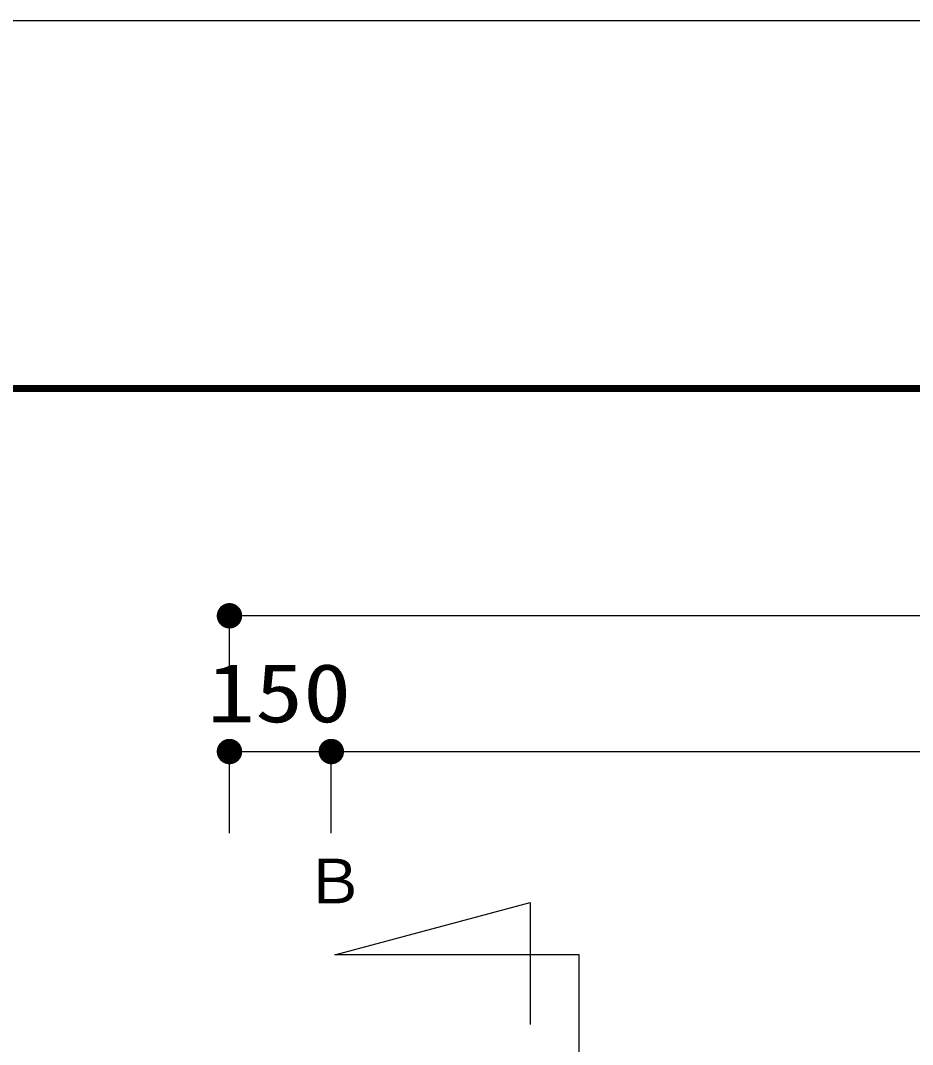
# Model space of a CAD drawing. Units: millimetres, scale not verified. Extents: x -23960 to 8910, y -6308 to 6308.
# Drawn here: x -6171 to -4858, y 4799 to 6308 of the extents above; entities that cross this region are included whole.
import ezdxf
from ezdxf.enums import TextEntityAlignment as Align

# ---------------------------------------------------------------- set-up
doc = ezdxf.new("R2010")
doc.units = ezdxf.units.MM
doc.header["$LTSCALE"] = 30
for name, color, linetype, lineweight in [('0-1_空気管', 3, 'Continuous', 25), ('0-3_00クル-フ-6寸法', 132, 'Continuous', 25), ('1-4_図面枠', 7, 'Continuous', 25), ('1-5_Axis_waku', 7, 'Continuous', 25)]:
    doc.layers.add(name, color=color, linetype=linetype, lineweight=lineweight)
doc.styles.add('ＭＳ ゴシック', font='')
doc.styles.get('ＭＳ ゴシック').set_extended_font_data('MS Gothic')

msp = doc.modelspace()

# ---------------------------------------------------------------- linework, layer by layer
at = {"layer": '0-1_空気管'}
for p, q in [((-5420.52, 5008.28), (-5420.52, 4828.28)), ((-5348.53, 4751.11), (-5348.53, 4931.11))]:
    msp.add_line(p, q, dxfattribs=at)
msp.add_lwpolyline([(-5348.53, 4931.11), (-5708.53, 4931.11), (-5420.52, 5008.28)], dxfattribs=at)
at = {"layer": '0-3_00クル-フ-6寸法', "color": 4}
for p, q in [((-5863.58, 5310.52), (-5863.58, 5430.52)), ((-3533.6, 5430.52), (-5863.58, 5430.52)), ((-5863.58, 5110.52), (-5863.58, 5230.52)), ((-5863.58, 5230.52), (-5713.58, 5230.52)), ((-5713.58, 5110.52), (-5713.58, 5230.52)), ((-5713.58, 5110.52), (-5713.58, 5230.52)), ((-5713.58, 5230.52), (-3683.6, 5230.52))]:
    msp.add_line(p, q, dxfattribs=at)
at = {"layer": '0-3_00クル-フ-6寸法'}
for points in [[(-5863.58, 5430.52), (-5875.54, 5444.96), (-5873.63, 5446.35)], [(-5863.58, 5430.52), (-5873.63, 5446.35), (-5871.57, 5447.48)], [(-5863.58, 5430.52), (-5871.57, 5447.48), (-5869.38, 5448.35)], [(-5863.58, 5430.52), (-5869.38, 5448.35), (-5867.1, 5448.93)], [(-5863.58, 5430.52), (-5867.1, 5448.93), (-5864.76, 5449.23)], [(-5863.58, 5430.52), (-5864.76, 5449.23), (-5862.41, 5449.23)], [(-5863.58, 5430.52), (-5862.41, 5449.23), (-5860.07, 5448.93)], [(-5863.58, 5430.52), (-5860.07, 5448.93), (-5857.79, 5448.35)], [(-5863.58, 5430.52), (-5857.79, 5448.35), (-5855.6, 5447.48)], [(-5863.58, 5430.52), (-5855.6, 5447.48), (-5853.54, 5446.35)], [(-5863.58, 5430.52), (-5853.54, 5446.35), (-5851.63, 5444.96)], [(-5863.58, 5430.52), (-5882.33, 5430.52), (-5882.19, 5432.87)], [(-5863.58, 5430.52), (-5882.19, 5432.87), (-5881.74, 5435.18)], [(-5863.58, 5430.52), (-5881.74, 5435.18), (-5881.02, 5437.42)], [(-5863.58, 5430.52), (-5881.02, 5437.42), (-5880.01, 5439.55)], [(-5863.58, 5430.52), (-5880.01, 5439.55), (-5878.75, 5441.54)], [(-5863.58, 5430.52), (-5878.75, 5441.54), (-5877.25, 5443.35)], [(-5863.58, 5430.52), (-5877.25, 5443.35), (-5875.54, 5444.96)], [(-5863.58, 5430.52), (-5851.63, 5444.96), (-5849.92, 5443.35)], [(-5863.58, 5430.52), (-5849.92, 5443.35), (-5848.41, 5441.54)], [(-5863.58, 5430.52), (-5848.41, 5441.54), (-5847.15, 5439.55)], [(-5863.58, 5430.52), (-5847.15, 5439.55), (-5846.15, 5437.42)], [(-5863.58, 5430.52), (-5846.15, 5437.42), (-5845.42, 5435.18)], [(-5863.58, 5430.52), (-5845.42, 5435.18), (-5844.98, 5432.87)], [(-5863.58, 5430.52), (-5844.98, 5432.87), (-5844.83, 5430.52)], [(-5863.58, 5430.52), (-5882.19, 5428.17), (-5882.33, 5430.52)], [(-5863.58, 5430.52), (-5881.74, 5425.85), (-5882.19, 5428.17)], [(-5863.58, 5430.52), (-5881.02, 5423.61), (-5881.74, 5425.85)], [(-5863.58, 5430.52), (-5880.01, 5421.48), (-5881.02, 5423.61)], [(-5863.58, 5430.52), (-5878.75, 5419.5), (-5880.01, 5421.48)], [(-5863.58, 5430.52), (-5877.25, 5417.68), (-5878.75, 5419.5)], [(-5863.58, 5430.52), (-5875.54, 5416.07), (-5877.25, 5417.68)], [(-5863.58, 5430.52), (-5873.63, 5414.69), (-5875.54, 5416.07)], [(-5863.58, 5430.52), (-5871.57, 5413.55), (-5873.63, 5414.69)], [(-5863.58, 5430.52), (-5869.38, 5412.68), (-5871.57, 5413.55)], [(-5863.58, 5430.52), (-5867.1, 5412.1), (-5869.38, 5412.68)], [(-5863.58, 5430.52), (-5864.76, 5411.8), (-5867.1, 5412.1)], [(-5863.58, 5430.52), (-5862.41, 5411.8), (-5864.76, 5411.8)], [(-5863.58, 5430.52), (-5860.07, 5412.1), (-5862.41, 5411.8)], [(-5863.58, 5430.52), (-5857.79, 5412.68), (-5860.07, 5412.1)], [(-5863.58, 5430.52), (-5855.6, 5413.55), (-5857.79, 5412.68)], [(-5863.58, 5430.52), (-5853.54, 5414.69), (-5855.6, 5413.55)], [(-5863.58, 5430.52), (-5851.63, 5416.07), (-5853.54, 5414.69)], [(-5863.58, 5430.52), (-5849.92, 5417.68), (-5851.63, 5416.07)], [(-5863.58, 5430.52), (-5848.41, 5419.5), (-5849.92, 5417.68)], [(-5863.58, 5430.52), (-5847.15, 5421.48), (-5848.41, 5419.5)], [(-5863.58, 5430.52), (-5846.15, 5423.61), (-5847.15, 5421.48)], [(-5863.58, 5430.52), (-5845.42, 5425.85), (-5846.15, 5423.61)], [(-5863.58, 5430.52), (-5844.98, 5428.17), (-5845.42, 5425.85)], [(-5863.58, 5430.52), (-5844.83, 5430.52), (-5844.98, 5428.17)], [(-5863.58, 5230.52), (-5882.19, 5232.87), (-5881.74, 5235.18)], [(-5863.58, 5230.52), (-5881.74, 5235.18), (-5881.02, 5237.42)], [(-5863.58, 5230.52), (-5881.02, 5237.42), (-5880.01, 5239.55)], [(-5863.58, 5230.52), (-5880.01, 5239.55), (-5878.75, 5241.54)], [(-5863.58, 5230.52), (-5878.75, 5241.54), (-5877.25, 5243.35)], [(-5863.58, 5230.52), (-5877.25, 5243.35), (-5875.54, 5244.96)], [(-5863.58, 5230.52), (-5875.54, 5244.96), (-5873.63, 5246.35)], [(-5863.58, 5230.52), (-5873.63, 5246.35), (-5871.57, 5247.48)], [(-5863.58, 5230.52), (-5871.57, 5247.48), (-5869.38, 5248.35)], [(-5863.58, 5230.52), (-5869.38, 5248.35), (-5867.1, 5248.93)], [(-5863.58, 5230.52), (-5867.1, 5248.93), (-5864.76, 5249.23)], [(-5863.58, 5230.52), (-5864.76, 5249.23), (-5862.41, 5249.23)], [(-5863.58, 5230.52), (-5862.41, 5249.23), (-5860.07, 5248.93)], [(-5863.58, 5230.52), (-5860.07, 5248.93), (-5857.79, 5248.35)], [(-5863.58, 5230.52), (-5857.79, 5248.35), (-5855.6, 5247.48)], [(-5863.58, 5230.52), (-5855.6, 5247.48), (-5853.54, 5246.35)], [(-5863.58, 5230.52), (-5853.54, 5246.35), (-5851.63, 5244.96)], [(-5863.58, 5230.52), (-5851.63, 5244.96), (-5849.92, 5243.35)], [(-5863.58, 5230.52), (-5849.92, 5243.35), (-5848.41, 5241.54)], [(-5863.58, 5230.52), (-5848.41, 5241.54), (-5847.15, 5239.55)], [(-5863.58, 5230.52), (-5847.15, 5239.55), (-5846.15, 5237.42)], [(-5863.58, 5230.52), (-5846.15, 5237.42), (-5845.42, 5235.18)], [(-5863.58, 5230.52), (-5845.42, 5235.18), (-5844.98, 5232.87)], [(-5713.58, 5230.52), (-5732.19, 5232.87), (-5731.74, 5235.18)], [(-5713.58, 5230.52), (-5732.19, 5232.87), (-5731.74, 5235.18)], [(-5713.58, 5230.52), (-5731.74, 5235.18), (-5731.02, 5237.42)], [(-5713.58, 5230.52), (-5731.74, 5235.18), (-5731.02, 5237.42)], [(-5713.58, 5230.52), (-5731.02, 5237.42), (-5730.01, 5239.55)], [(-5713.58, 5230.52), (-5731.02, 5237.42), (-5730.01, 5239.55)], [(-5713.58, 5230.52), (-5730.01, 5239.55), (-5728.75, 5241.54)], [(-5713.58, 5230.52), (-5730.01, 5239.55), (-5728.75, 5241.54)], [(-5713.58, 5230.52), (-5728.75, 5241.54), (-5727.25, 5243.35)], [(-5713.58, 5230.52), (-5728.75, 5241.54), (-5727.25, 5243.35)], [(-5713.58, 5230.52), (-5727.25, 5243.35), (-5725.54, 5244.96)], [(-5713.58, 5230.52), (-5727.25, 5243.35), (-5725.54, 5244.96)], [(-5713.58, 5230.52), (-5725.54, 5244.96), (-5723.63, 5246.35)], [(-5713.58, 5230.52), (-5725.54, 5244.96), (-5723.63, 5246.35)], [(-5713.58, 5230.52), (-5723.63, 5246.35), (-5721.57, 5247.48)], [(-5713.58, 5230.52), (-5723.63, 5246.35), (-5721.57, 5247.48)], [(-5713.58, 5230.52), (-5721.57, 5247.48), (-5719.38, 5248.35)], [(-5713.58, 5230.52), (-5721.57, 5247.48), (-5719.38, 5248.35)], [(-5713.58, 5230.52), (-5719.38, 5248.35), (-5717.1, 5248.93)], [(-5713.58, 5230.52), (-5719.38, 5248.35), (-5717.1, 5248.93)], [(-5713.58, 5230.52), (-5717.1, 5248.93), (-5714.76, 5249.23)], [(-5713.58, 5230.52), (-5717.1, 5248.93), (-5714.76, 5249.23)], [(-5713.58, 5230.52), (-5714.76, 5249.23), (-5712.41, 5249.23)], [(-5713.58, 5230.52), (-5714.76, 5249.23), (-5712.41, 5249.23)], [(-5713.58, 5230.52), (-5712.41, 5249.23), (-5710.07, 5248.93)], [(-5713.58, 5230.52), (-5712.41, 5249.23), (-5710.07, 5248.93)], [(-5713.58, 5230.52), (-5710.07, 5248.93), (-5707.79, 5248.35)], [(-5713.58, 5230.52), (-5710.07, 5248.93), (-5707.79, 5248.35)], [(-5713.58, 5230.52), (-5707.79, 5248.35), (-5705.6, 5247.48)], [(-5713.58, 5230.52), (-5707.79, 5248.35), (-5705.6, 5247.48)], [(-5713.58, 5230.52), (-5705.6, 5247.48), (-5703.54, 5246.35)], [(-5713.58, 5230.52), (-5705.6, 5247.48), (-5703.54, 5246.35)], [(-5713.58, 5230.52), (-5703.54, 5246.35), (-5701.63, 5244.96)], [(-5713.58, 5230.52), (-5703.54, 5246.35), (-5701.63, 5244.96)], [(-5713.58, 5230.52), (-5701.63, 5244.96), (-5699.92, 5243.35)], [(-5713.58, 5230.52), (-5701.63, 5244.96), (-5699.92, 5243.35)], [(-5713.58, 5230.52), (-5699.92, 5243.35), (-5698.41, 5241.54)], [(-5713.58, 5230.52), (-5699.92, 5243.35), (-5698.41, 5241.54)], [(-5713.58, 5230.52), (-5698.41, 5241.54), (-5697.15, 5239.55)], [(-5713.58, 5230.52), (-5698.41, 5241.54), (-5697.15, 5239.55)], [(-5713.58, 5230.52), (-5697.15, 5239.55), (-5696.15, 5237.42)], [(-5713.58, 5230.52), (-5697.15, 5239.55), (-5696.15, 5237.42)], [(-5713.58, 5230.52), (-5696.15, 5237.42), (-5695.42, 5235.18)], [(-5713.58, 5230.52), (-5696.15, 5237.42), (-5695.42, 5235.18)], [(-5713.58, 5230.52), (-5695.42, 5235.18), (-5694.98, 5232.87)], [(-5713.58, 5230.52), (-5695.42, 5235.18), (-5694.98, 5232.87)], [(-5863.58, 5230.52), (-5882.33, 5230.52), (-5882.19, 5232.87)], [(-5863.58, 5230.52), (-5882.19, 5228.17), (-5882.33, 5230.52)], [(-5863.58, 5230.52), (-5881.74, 5225.85), (-5882.19, 5228.17)], [(-5863.58, 5230.52), (-5881.02, 5223.61), (-5881.74, 5225.85)], [(-5863.58, 5230.52), (-5880.01, 5221.48), (-5881.02, 5223.61)], [(-5863.58, 5230.52), (-5878.75, 5219.5), (-5880.01, 5221.48)], [(-5863.58, 5230.52), (-5877.25, 5217.68), (-5878.75, 5219.5)], [(-5863.58, 5230.52), (-5875.54, 5216.07), (-5877.25, 5217.68)], [(-5863.58, 5230.52), (-5873.63, 5214.69), (-5875.54, 5216.07)], [(-5863.58, 5230.52), (-5871.57, 5213.55), (-5873.63, 5214.69)], [(-5863.58, 5230.52), (-5869.38, 5212.68), (-5871.57, 5213.55)], [(-5863.58, 5230.52), (-5867.1, 5212.1), (-5869.38, 5212.68)], [(-5863.58, 5230.52), (-5864.76, 5211.8), (-5867.1, 5212.1)], [(-5863.58, 5230.52), (-5862.41, 5211.8), (-5864.76, 5211.8)], [(-5863.58, 5230.52), (-5844.98, 5232.87), (-5844.83, 5230.52)], [(-5863.58, 5230.52), (-5860.07, 5212.1), (-5862.41, 5211.8)], [(-5863.58, 5230.52), (-5857.79, 5212.68), (-5860.07, 5212.1)], [(-5863.58, 5230.52), (-5855.6, 5213.55), (-5857.79, 5212.68)], [(-5863.58, 5230.52), (-5853.54, 5214.69), (-5855.6, 5213.55)], [(-5863.58, 5230.52), (-5851.63, 5216.07), (-5853.54, 5214.69)], [(-5863.58, 5230.52), (-5849.92, 5217.68), (-5851.63, 5216.07)], [(-5863.58, 5230.52), (-5848.41, 5219.5), (-5849.92, 5217.68)], [(-5863.58, 5230.52), (-5847.15, 5221.48), (-5848.41, 5219.5)], [(-5863.58, 5230.52), (-5846.15, 5223.61), (-5847.15, 5221.48)], [(-5863.58, 5230.52), (-5845.42, 5225.85), (-5846.15, 5223.61)], [(-5863.58, 5230.52), (-5844.98, 5228.17), (-5845.42, 5225.85)], [(-5863.58, 5230.52), (-5844.83, 5230.52), (-5844.98, 5228.17)], [(-5713.58, 5230.52), (-5732.33, 5230.52), (-5732.19, 5232.87)], [(-5713.58, 5230.52), (-5732.33, 5230.52), (-5732.19, 5232.87)], [(-5713.58, 5230.52), (-5732.19, 5228.17), (-5732.33, 5230.52)], [(-5713.58, 5230.52), (-5732.19, 5228.17), (-5732.33, 5230.52)], [(-5713.58, 5230.52), (-5731.74, 5225.85), (-5732.19, 5228.17)], [(-5713.58, 5230.52), (-5731.74, 5225.85), (-5732.19, 5228.17)], [(-5713.58, 5230.52), (-5731.02, 5223.61), (-5731.74, 5225.85)], [(-5713.58, 5230.52), (-5731.02, 5223.61), (-5731.74, 5225.85)], [(-5713.58, 5230.52), (-5730.01, 5221.48), (-5731.02, 5223.61)], [(-5713.58, 5230.52), (-5730.01, 5221.48), (-5731.02, 5223.61)], [(-5713.58, 5230.52), (-5728.75, 5219.5), (-5730.01, 5221.48)], [(-5713.58, 5230.52), (-5728.75, 5219.5), (-5730.01, 5221.48)], [(-5713.58, 5230.52), (-5727.25, 5217.68), (-5728.75, 5219.5)], [(-5713.58, 5230.52), (-5727.25, 5217.68), (-5728.75, 5219.5)], [(-5713.58, 5230.52), (-5725.54, 5216.07), (-5727.25, 5217.68)], [(-5713.58, 5230.52), (-5725.54, 5216.07), (-5727.25, 5217.68)], [(-5713.58, 5230.52), (-5723.63, 5214.69), (-5725.54, 5216.07)], [(-5713.58, 5230.52), (-5723.63, 5214.69), (-5725.54, 5216.07)], [(-5713.58, 5230.52), (-5721.57, 5213.55), (-5723.63, 5214.69)], [(-5713.58, 5230.52), (-5721.57, 5213.55), (-5723.63, 5214.69)], [(-5713.58, 5230.52), (-5719.38, 5212.68), (-5721.57, 5213.55)], [(-5713.58, 5230.52), (-5719.38, 5212.68), (-5721.57, 5213.55)], [(-5713.58, 5230.52), (-5717.1, 5212.1), (-5719.38, 5212.68)], [(-5713.58, 5230.52), (-5717.1, 5212.1), (-5719.38, 5212.68)], [(-5713.58, 5230.52), (-5714.76, 5211.8), (-5717.1, 5212.1)], [(-5713.58, 5230.52), (-5714.76, 5211.8), (-5717.1, 5212.1)], [(-5713.58, 5230.52), (-5712.41, 5211.8), (-5714.76, 5211.8)], [(-5713.58, 5230.52), (-5712.41, 5211.8), (-5714.76, 5211.8)], [(-5713.58, 5230.52), (-5694.98, 5232.87), (-5694.83, 5230.52)], [(-5713.58, 5230.52), (-5694.98, 5232.87), (-5694.83, 5230.52)], [(-5713.58, 5230.52), (-5710.07, 5212.1), (-5712.41, 5211.8)], [(-5713.58, 5230.52), (-5707.79, 5212.68), (-5710.07, 5212.1)], [(-5713.58, 5230.52), (-5705.6, 5213.55), (-5707.79, 5212.68)], [(-5713.58, 5230.52), (-5703.54, 5214.69), (-5705.6, 5213.55)], [(-5713.58, 5230.52), (-5701.63, 5216.07), (-5703.54, 5214.69)], [(-5713.58, 5230.52), (-5699.92, 5217.68), (-5701.63, 5216.07)], [(-5713.58, 5230.52), (-5698.41, 5219.5), (-5699.92, 5217.68)], [(-5713.58, 5230.52), (-5697.15, 5221.48), (-5698.41, 5219.5)], [(-5713.58, 5230.52), (-5696.15, 5223.61), (-5697.15, 5221.48)], [(-5713.58, 5230.52), (-5695.42, 5225.85), (-5696.15, 5223.61)], [(-5713.58, 5230.52), (-5694.98, 5228.17), (-5695.42, 5225.85)], [(-5713.58, 5230.52), (-5694.83, 5230.52), (-5694.98, 5228.17)], [(-5713.58, 5230.52), (-5710.07, 5212.1), (-5712.41, 5211.8)], [(-5713.58, 5230.52), (-5707.79, 5212.68), (-5710.07, 5212.1)], [(-5713.58, 5230.52), (-5705.6, 5213.55), (-5707.79, 5212.68)], [(-5713.58, 5230.52), (-5703.54, 5214.69), (-5705.6, 5213.55)], [(-5713.58, 5230.52), (-5701.63, 5216.07), (-5703.54, 5214.69)], [(-5713.58, 5230.52), (-5699.92, 5217.68), (-5701.63, 5216.07)], [(-5713.58, 5230.52), (-5698.41, 5219.5), (-5699.92, 5217.68)], [(-5713.58, 5230.52), (-5697.15, 5221.48), (-5698.41, 5219.5)], [(-5713.58, 5230.52), (-5696.15, 5223.61), (-5697.15, 5221.48)], [(-5713.58, 5230.52), (-5695.42, 5225.85), (-5696.15, 5223.61)], [(-5713.58, 5230.52), (-5694.98, 5228.17), (-5695.42, 5225.85)], [(-5713.58, 5230.52), (-5694.83, 5230.52), (-5694.98, 5228.17)]]:
    msp.add_solid(points, dxfattribs=at)
at = {"layer": '1-4_図面枠'}
msp.add_lwpolyline([(-8910, -6307.5), (-8910, 6307.5), (8910, 6307.5), (8910, -6307.5)], close=True, dxfattribs=at)
at = {"layer": '1-5_Axis_waku'}
for p, q in [((-7778.4, 5769.9), (8408.4, 5769.9)), ((-7777.8, 5769.3), (8407.8, 5769.3)), ((-7777.2, 5768.7), (8407.2, 5768.7)), ((-7776.6, 5768.1), (8406.6, 5768.1)), ((-7776, 5767.5), (8406, 5767.5)), ((-7775.4, 5766.9), (8405.4, 5766.9)), ((-7774.8, 5766.3), (8404.8, 5766.3)), ((-7774.2, 5765.7), (8404.2, 5765.7)), ((-7773.6, 5765.1), (8403.6, 5765.1)), ((-7773, 5764.5), (8403, 5764.5)), ((-7772.4, 5763.9), (8402.4, 5763.9)), ((-7771.8, 5763.3), (8401.8, 5763.3)), ((-7771.2, 5762.7), (8401.2, 5762.7)), ((-7770.6, 5762.1), (8400.6, 5762.1)), ((-7770, 5761.5), (8400, 5761.5))]:
    msp.add_line(p, q, dxfattribs=at)

# ---------------------------------------------------------------- texts
at = {"layer": '0-1_空気管', "color": 4, "style": 'ＭＳ ゴシック'}
msp.add_text('Ｂ', height=65.98, dxfattribs=at).set_placement((-5753.79, 4986.96), align=Align.BOTTOM_LEFT)
at = {"layer": '0-3_00クル-フ-6寸法', "color": 3, "style": 'ＭＳ ゴシック', "width": 1.2}
msp.add_text('150', height=86.66, dxfattribs=at).set_placement((-5896.58, 5247.61), align=Align.BOTTOM_LEFT)

doc.saveas('drawing.dxf')
